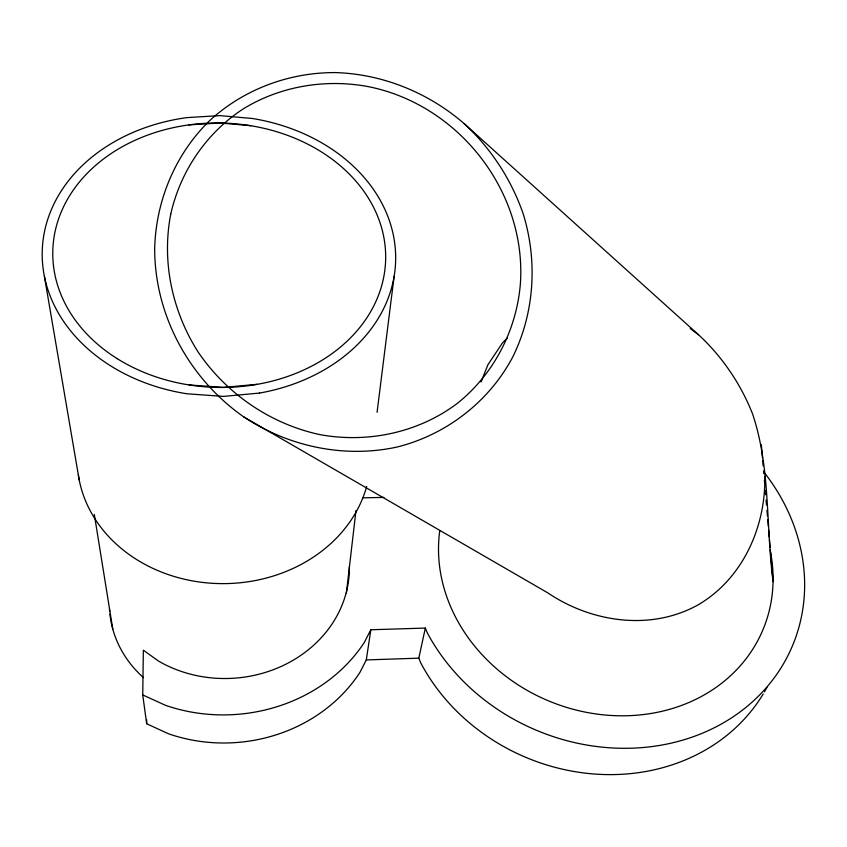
<?xml version="1.0" encoding="UTF-8"?>
<svg xmlns="http://www.w3.org/2000/svg" width="847" height="847" viewBox="0 0 847 847"><rect width="100%" height="100%" fill="white"/><g stroke="black" fill="none" stroke-linecap="round" stroke-linejoin="round"><path stroke-width="1.27" d="M764.439 472.732A203.111 177.023 22.7 0 1 710.781 729.468A203.111 177.023 22.7 0 1 427.322 632.931L425.332 628.072L370.838 629.766L366.296 659.929L359.964 672.327A154.747 138.548 -5 0 1 168.542 733.798L146.658 723.751L146.711 719.802M146.658 723.751L142.741 694.921L143.355 650.2L158.728 661.221A122.699 108.712 -3.9 0 0 285.344 664.45A122.699 108.712 -3.9 0 0 349.388 566.505M764.799 476.745C765.762 527.427 742.3 579.56 697.293 605.319C650.02 631.121 591.09 622.196 547.617 592.762L243.851 416.968C189.389 378.842 154.641 315.433 154.673 248.647C155.88 200.57 175.414 153.625 210.172 120.147C244.232 89.051 289.653 72.302 335.666 72.588C382.886 74.091 428.455 92.736 464.103 123.577L698.479 334.713C722.173 356.576 740.469 383.575 752.422 413.505C770.77 467.491 765.73 525.775 773.078 581.667L770.315 549.608M346.359 593.302L355.962 510.55M377.074 412.309L394.109 276.408M763.168 694.021A195.985 172.777 23.2 0 1 591.1 773.745A195.985 172.777 23.2 0 1 420.737 662.883L418.82 658.161L425.332 628.072M481.054 381.997L487.872 364.845L502.62 342.686L507.279 338.207M370.838 629.766L364.284 642.492A160.538 142.285 -4 0 1 165.483 705.318L142.741 694.921M257.255 384.305L223.354 387.418L189.177 384.94M188.892 124.88L219.902 122.984L250.818 125.695M366.296 659.929L418.82 658.161M363.003 497.814L383.892 497.411M243.851 416.968C288.562 446.591 344.21 458.481 396.851 447.078C446.115 434.85 488.941 401.912 512.742 357C534.626 312.691 537.729 260.844 523.171 213.783C511.228 179.289 490.921 148.331 464.103 123.577M690.252 328.53L698.479 334.713M44.404 276.408L79.226 480.09M94.303 514.383L112.799 629.173M761.337 444.739L762.459 457.899M762.681 460.472L763.136 465.808M763.581 470.953L763.814 473.706M764.365 480.133L764.608 482.917M765.264 490.614L765.624 494.764M766.069 500.037L766.493 505.034M766.948 510.286L767.424 515.834M767.763 519.783L768.335 526.368M768.631 529.947L769.235 536.903M769.457 539.528L770.135 547.427M766.98 687.33A195.985 172.777 23.2 0 1 764.481 691.808M770.537 552.233A170.363 148.405 22.6 0 1 610.221 715.419A170.363 148.405 22.6 0 1 439.762 530.741M366.687 486.464A146.764 125.314 -1.2 0 1 216.017 583.488A146.764 125.314 -1.2 0 1 78.326 474.892M143.514 677.664A118.273 105.854 -4.9 0 1 109.888 614.086M109.644 611.534A118.273 105.854 -4.9 0 1 109.475 608.972M170.755 214.143C161.523 261.607 172.206 311.304 198.06 351.928C226.488 393.813 270.5 424.04 320.071 434.649C367.905 443.383 418.566 432.669 457.539 403.214C493.875 374.046 516.511 330.235 520.376 283.904C526.813 191.729 458.873 104.88 368.71 86.712C326.18 78.644 281.289 85.886 244.127 108.342C206.774 132.291 180.443 170.935 170.755 214.143M259.563 393.061L223.47 396.407L187.071 393.791A176.758 140.38 1.6 0 1 42.191 254.28A176.758 140.38 1.6 0 1 186.965 117.606L219.807 115.616L252.533 118.506A176.758 140.38 1.6 0 1 395.634 254.915A176.758 140.38 1.6 0 1 259.563 393.061M117.193 358.641A166.488 132.206 1.6 0 0 384.146 274.82A166.488 132.206 1.6 0 0 156.346 132.143A166.488 132.206 1.6 0 0 117.193 358.641"/></g></svg>
